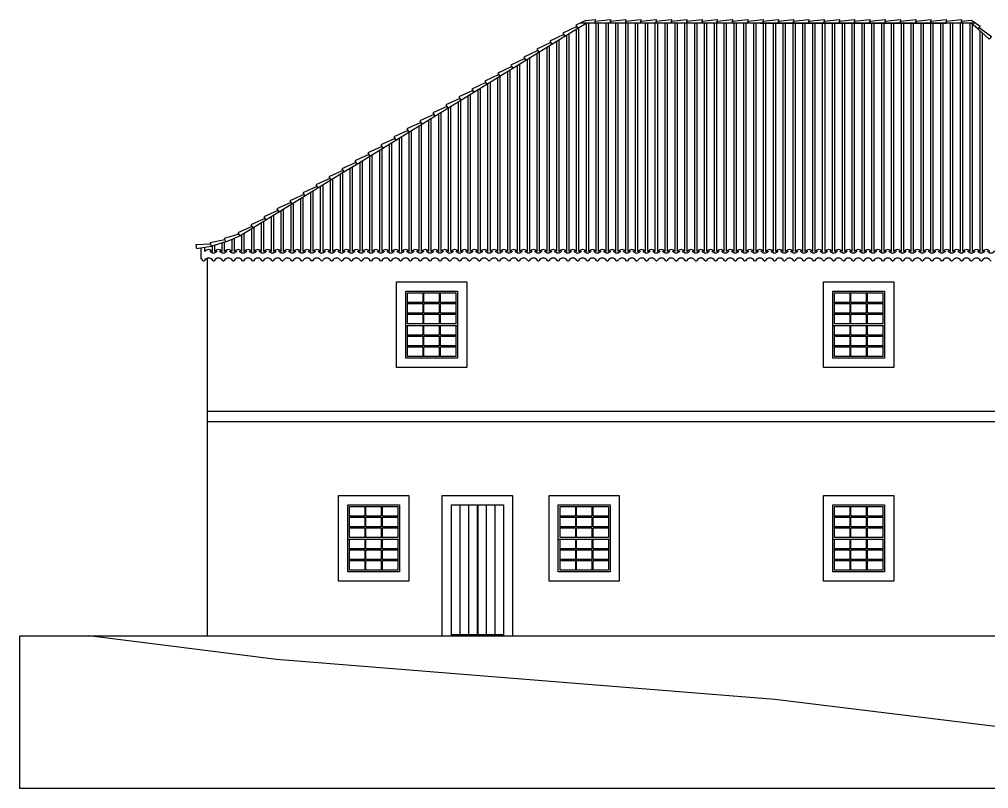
# Model space of a CAD drawing. Extents: x 18300 to 45581, y 436 to 7791.
# Drawn here: x 37710 to 39298, y 4583 to 5843 of the extents above; entities that cross this region are included whole.
import ezdxf

# ---------------------------------------------------------------- set-up
doc = ezdxf.new("R2010")
doc.units = 0
doc.layers.add('PAREDE', color=7, linetype='CONTINUOUS')
doc.layers.add('PAREDE_FINA', color=7, linetype='CONTINUOUS')

msp = doc.modelspace()

# ---------------------------------------------------------------- linework, layer by layer
at = {"layer": 'PAREDE', "const_width": 2}
for points in [[(38017.98, 5451.44), (38017.98, 4832.81)], [(39917.48, 4832.81), (37711.19, 4832.81)]]:
    msp.add_lwpolyline(points, dxfattribs=at)
at = {"layer": 'PAREDE_FINA'}
for points in [[(38600.63, 5820.36), (38603.77, 5815.25), (38625.07, 5828.33), (38623.5, 5830.89)], [(39302.91, 5815.04), (39298.92, 5810.56), (39280.24, 5827.17), (39282.24, 5829.42)], [(38579.32, 5807.28), (38582.46, 5802.16), (38603.77, 5815.25), (38602.2, 5817.8)], [(38558.02, 5794.19), (38561.16, 5789.08), (38582.46, 5802.16), (38580.89, 5804.72)], [(38536.72, 5781.11), (38539.86, 5776), (38561.16, 5789.08), (38559.59, 5791.64)], [(38494.11, 5754.94), (38497.25, 5749.83), (38518.55, 5762.91), (38516.98, 5765.47)], [(38515.41, 5768.03), (38518.55, 5762.91), (38539.86, 5776), (38538.29, 5778.55)], [(38472.81, 5741.86), (38475.95, 5736.75), (38497.25, 5749.83), (38495.68, 5752.39)], [(38451.5, 5728.78), (38454.64, 5723.66), (38475.95, 5736.75), (38474.38, 5739.3)], [(38430.2, 5715.69), (38433.34, 5710.58), (38454.64, 5723.66), (38453.07, 5726.22)], [(38387.59, 5689.53), (38390.73, 5684.42), (38412.04, 5697.5), (38410.47, 5700.06)], [(38408.9, 5702.61), (38412.04, 5697.5), (38433.34, 5710.58), (38431.77, 5713.14)], [(38366.29, 5676.45), (38369.43, 5671.33), (38390.73, 5684.42), (38389.16, 5686.97)], [(38344.99, 5663.36), (38348.13, 5658.25), (38369.43, 5671.33), (38367.86, 5673.89)], [(38323.68, 5650.28), (38326.82, 5645.17), (38348.13, 5658.25), (38346.56, 5660.81)], [(38302.38, 5637.2), (38305.52, 5632.08), (38326.82, 5645.17), (38325.25, 5647.72)], [(38259.77, 5611.03), (38262.91, 5605.92), (38284.22, 5619), (38282.65, 5621.56)], [(38281.08, 5624.11), (38284.22, 5619), (38305.52, 5632.08), (38303.95, 5634.64)], [(38238.47, 5597.95), (38241.61, 5592.84), (38262.91, 5605.92), (38261.34, 5608.47)], [(38217.17, 5584.87), (38220.31, 5579.75), (38241.61, 5592.84), (38240.04, 5595.39)], [(38195.86, 5571.78), (38199, 5566.67), (38220.31, 5579.75), (38218.74, 5582.31)], [(38174.56, 5558.7), (38177.7, 5553.59), (38199, 5566.67), (38197.43, 5569.23)], [(38131.95, 5532.53), (38135.09, 5527.42), (38156.4, 5540.5), (38154.83, 5543.06)], [(38153.26, 5545.62), (38156.4, 5540.5), (38177.7, 5553.59), (38176.13, 5556.14)], [(38110.65, 5519.45), (38113.79, 5514.34), (38135.09, 5527.42), (38133.52, 5529.98)], [(38089.35, 5506.37), (38092.49, 5501.25), (38113.79, 5514.34), (38112.22, 5516.89)], [(38068.04, 5493.28), (38071.18, 5488.17), (38092.49, 5501.25), (38090.92, 5503.81)], [(38442.98, 5272.81), (38327.98, 5272.81), (38327.98, 5412.81), (38442.98, 5412.81)], [(39142.48, 5272.81), (39027.48, 5272.81), (39027.48, 5412.81), (39142.48, 5412.81)], [(38427.98, 5287.81), (38342.98, 5287.81), (38342.98, 5397.81), (38427.98, 5397.81)], [(39127.48, 5287.81), (39042.48, 5287.81), (39042.48, 5397.81), (39127.48, 5397.81)], [(38347.98, 4922.81), (38232.98, 4922.81), (38232.98, 5062.81), (38347.98, 5062.81)], [(38692.98, 4922.81), (38577.98, 4922.81), (38577.98, 5062.81), (38692.98, 5062.81)], [(39142.48, 4922.81), (39027.48, 4922.81), (39027.48, 5062.81), (39142.48, 5062.81)], [(38332.98, 4937.81), (38247.98, 4937.81), (38247.98, 5047.81), (38332.98, 5047.81)], [(38677.98, 4937.81), (38592.98, 4937.81), (38592.98, 5047.81), (38677.98, 5047.81)], [(39127.48, 4937.81), (39042.48, 4937.81), (39042.48, 5047.81), (39127.48, 5047.81)]]:
    msp.add_lwpolyline(points, close=True, dxfattribs=at)
for points in [[(38638.34, 5840.99), (38621.93, 5833.44), (38625.07, 5828.33), (38638.88, 5836.81)], [(38626.81, 5462.43), (38626.81, 5829.4)], [(38922.98, 5836.81), (38629.25, 5836.81)], [(38638.34, 5840.99), (38653.47, 5842.81)], [(38639.08, 5462.43), (38639.08, 5836.81)], [(38653.47, 5842.81), (38653.47, 5836.81), (38639.5, 5836.81)], [(38642.93, 5462.43), (38642.93, 5836.81)], [(38678.47, 5842.81), (38678.47, 5836.81), (38653.47, 5836.81), (38653.47, 5839.81), (38678.47, 5842.81)], [(38655.21, 5462.43), (38655.21, 5836.81)], [(38659.06, 5462.43), (38659.06, 5836.81)], [(38671.33, 5462.43), (38671.33, 5836.81)], [(38675.18, 5462.43), (38675.18, 5836.81)], [(38703.47, 5842.81), (38703.47, 5836.81), (38678.47, 5836.81), (38678.47, 5839.81), (38703.47, 5842.81)], [(38687.46, 5462.43), (38687.46, 5836.81)], [(38691.31, 5462.43), (38691.31, 5836.81)], [(38728.47, 5842.81), (38728.47, 5836.81), (38703.47, 5836.81), (38703.47, 5839.81), (38728.47, 5842.81)], [(38703.58, 5462.43), (38703.58, 5836.81)], [(38707.43, 5462.43), (38707.43, 5836.81)], [(38719.71, 5462.43), (38719.71, 5836.81)], [(38723.56, 5462.43), (38723.56, 5836.81)], [(38753.47, 5842.81), (38753.47, 5836.81), (38728.47, 5836.81), (38728.47, 5839.81), (38753.47, 5842.81)], [(38735.83, 5462.43), (38735.83, 5836.81)], [(38739.68, 5462.43), (38739.68, 5836.81)], [(38751.96, 5462.43), (38751.96, 5836.81)], [(38778.47, 5842.81), (38778.47, 5836.81), (38753.47, 5836.81), (38753.47, 5839.81), (38778.47, 5842.81)], [(38755.81, 5462.43), (38755.81, 5836.81)], [(38768.08, 5462.43), (38768.08, 5836.81)], [(38771.93, 5462.43), (38771.93, 5836.81)], [(38803.47, 5842.81), (38803.47, 5836.81), (38778.47, 5836.81), (38778.47, 5839.81), (38803.47, 5842.81)], [(38784.2, 5462.43), (38784.2, 5836.81)], [(38788.06, 5462.43), (38788.06, 5836.81)], [(38800.33, 5462.43), (38800.33, 5836.81)], [(38828.47, 5842.81), (38828.47, 5836.81), (38803.47, 5836.81), (38803.47, 5839.81), (38828.47, 5842.81)], [(38804.18, 5462.43), (38804.18, 5836.81)], [(38816.45, 5462.43), (38816.45, 5836.81)], [(38820.3, 5462.43), (38820.3, 5836.81)], [(38853.47, 5842.81), (38853.47, 5836.81), (38828.47, 5836.81), (38828.47, 5839.81), (38853.47, 5842.81)], [(38832.58, 5462.43), (38832.58, 5836.81)], [(38836.43, 5462.43), (38836.43, 5836.81)], [(38848.7, 5462.43), (38848.7, 5836.81)], [(38852.55, 5462.43), (38852.55, 5836.81)], [(38878.47, 5842.81), (38878.47, 5836.81), (38853.47, 5836.81), (38853.47, 5839.81), (38878.47, 5842.81)], [(38864.83, 5462.43), (38864.83, 5836.81)], [(38868.68, 5462.43), (38868.68, 5836.81)], [(38903.47, 5842.81), (38903.47, 5836.81), (38878.47, 5836.81), (38878.47, 5839.81), (38903.47, 5842.81)], [(38880.95, 5462.43), (38880.95, 5836.81)], [(38884.8, 5462.43), (38884.8, 5836.81)], [(38897.08, 5462.43), (38897.08, 5836.81)], [(38900.93, 5462.43), (38900.93, 5836.81)], [(38928.47, 5842.81), (38928.47, 5836.81), (38903.47, 5836.81), (38903.47, 5839.81), (38928.47, 5842.81)], [(38913.2, 5462.43), (38913.2, 5836.81)], [(38917.05, 5462.43), (38917.05, 5836.81)], [(38922.98, 5836.81), (39228.47, 5836.81)], [(38953.47, 5842.81), (38953.47, 5836.81), (38928.47, 5836.81), (38928.47, 5839.81), (38953.47, 5842.81)], [(38929.33, 5462.43), (38929.33, 5836.81)], [(38933.18, 5462.43), (38933.18, 5836.81)], [(38945.45, 5462.43), (38945.45, 5836.81)], [(38949.3, 5462.43), (38949.3, 5836.81)], [(38978.47, 5842.81), (38978.47, 5836.81), (38953.47, 5836.81), (38953.47, 5839.81), (38978.47, 5842.81)], [(38961.57, 5462.43), (38961.57, 5836.81)], [(38965.43, 5462.43), (38965.43, 5836.81)], [(38977.7, 5462.43), (38977.7, 5836.81)], [(39003.47, 5842.81), (39003.47, 5836.81), (38978.47, 5836.81), (38978.47, 5839.81), (39003.47, 5842.81)], [(38981.55, 5462.43), (38981.55, 5836.81)], [(38993.82, 5462.43), (38993.82, 5836.81)], [(38997.67, 5462.43), (38997.67, 5836.81)], [(39028.47, 5842.81), (39028.47, 5836.81), (39003.47, 5836.81), (39003.47, 5839.81), (39028.47, 5842.81)], [(39009.95, 5462.43), (39009.95, 5836.81)], [(39013.8, 5462.43), (39013.8, 5836.81)], [(39026.07, 5462.43), (39026.07, 5836.81)], [(39053.47, 5842.81), (39053.47, 5836.81), (39028.47, 5836.81), (39028.47, 5839.81), (39053.47, 5842.81)], [(39029.92, 5462.43), (39029.92, 5836.81)], [(39042.2, 5462.43), (39042.2, 5836.81)], [(39046.05, 5462.43), (39046.05, 5836.81)], [(39078.47, 5842.81), (39078.47, 5836.81), (39053.47, 5836.81), (39053.47, 5839.81), (39078.47, 5842.81)], [(39058.32, 5462.43), (39058.32, 5836.81)], [(39062.17, 5462.43), (39062.17, 5836.81)], [(39074.45, 5462.43), (39074.45, 5836.81)], [(39078.3, 5462.43), (39078.3, 5836.81)], [(39103.47, 5842.81), (39103.47, 5836.81), (39078.47, 5836.81), (39078.47, 5839.81), (39103.47, 5842.81)], [(39090.57, 5462.43), (39090.57, 5836.81)], [(39094.42, 5462.43), (39094.42, 5836.81)], [(39128.47, 5842.81), (39128.47, 5836.81), (39103.47, 5836.81), (39103.47, 5839.81), (39128.47, 5842.81)], [(39106.7, 5462.43), (39106.7, 5836.81)], [(39110.55, 5462.43), (39110.55, 5836.81)], [(39122.82, 5462.43), (39122.82, 5836.81)], [(39126.67, 5462.43), (39126.67, 5836.81)], [(39153.47, 5842.81), (39153.47, 5836.81), (39128.47, 5836.81), (39128.47, 5839.81), (39153.47, 5842.81)], [(39138.94, 5462.43), (39138.94, 5836.81)], [(39142.79, 5462.43), (39142.79, 5836.81)], [(39178.47, 5842.81), (39178.47, 5836.81), (39153.47, 5836.81), (39153.47, 5839.81), (39178.47, 5842.81)], [(39155.07, 5462.43), (39155.07, 5836.81)], [(39158.92, 5462.43), (39158.92, 5836.81)], [(39171.19, 5462.43), (39171.19, 5836.81)], [(39175.04, 5462.43), (39175.04, 5836.81)], [(39203.47, 5842.81), (39203.47, 5836.81), (39178.47, 5836.81), (39178.47, 5839.81), (39203.47, 5842.81)], [(39187.32, 5462.43), (39187.32, 5836.81)], [(39191.17, 5462.43), (39191.17, 5836.81)], [(39203.44, 5462.43), (39203.44, 5836.81)], [(39228.47, 5842.81), (39228.47, 5836.81), (39203.47, 5836.81), (39203.47, 5839.81), (39228.47, 5842.81)], [(39207.29, 5462.43), (39207.29, 5836.81)], [(39219.57, 5462.43), (39219.57, 5836.81)], [(39223.42, 5462.43), (39223.42, 5836.81)], [(39253.47, 5842.81), (39253.47, 5836.81), (39228.47, 5836.81), (39228.47, 5839.81), (39253.47, 5842.81)], [(39235.69, 5462.43), (39235.69, 5836.81)], [(39239.54, 5462.43), (39239.54, 5836.81)], [(39251.82, 5462.43), (39251.82, 5836.81)], [(39276.82, 5836.81), (39253.47, 5836.81), (39253.47, 5839.81), (39269.71, 5841.76)], [(39255.67, 5462.43), (39255.67, 5836.81)], [(39267.94, 5462.43), (39267.94, 5836.81)], [(39269.71, 5841.76), (39284.23, 5831.66), (39280.24, 5827.17), (39269.41, 5836.81)], [(39271.79, 5462.43), (39271.79, 5834.69)], [(38606.84, 5462.43), (38606.84, 5817.13)], [(38610.69, 5462.43), (38610.69, 5819.5)], [(38622.96, 5462.43), (38622.96, 5827.03)], [(39284.06, 5462.43), (39284.06, 5823.77)], [(39287.92, 5462.43), (39287.92, 5820.35)], [(38574.59, 5462.43), (38574.59, 5797.33)], [(38578.44, 5462.43), (38578.44, 5799.69)], [(38590.71, 5462.43), (38590.71, 5807.23)], [(38594.56, 5462.43), (38594.56, 5809.59)], [(38546.19, 5462.43), (38546.19, 5779.89)], [(38558.46, 5462.43), (38558.46, 5787.42)], [(38562.31, 5462.43), (38562.31, 5789.79)], [(38526.21, 5462.43), (38526.21, 5767.62)], [(38530.06, 5462.43), (38530.06, 5769.98)], [(38542.34, 5462.43), (38542.34, 5777.52)], [(38493.96, 5462.43), (38493.96, 5747.81)], [(38497.81, 5462.43), (38497.81, 5750.18)], [(38510.09, 5462.43), (38510.09, 5757.71)], [(38513.94, 5462.43), (38513.94, 5760.08)], [(38477.84, 5462.43), (38477.84, 5737.91)], [(38481.69, 5462.43), (38481.69, 5740.27)], [(38445.59, 5462.43), (38445.59, 5718.1)], [(38449.44, 5462.43), (38449.44, 5720.47)], [(38461.71, 5462.43), (38461.71, 5728.01)], [(38465.57, 5462.43), (38465.57, 5730.37)], [(38417.19, 5462.43), (38417.19, 5700.66)], [(38429.47, 5462.43), (38429.47, 5708.2)], [(38433.32, 5462.43), (38433.32, 5710.57)], [(38397.22, 5462.43), (38397.22, 5688.4)], [(38401.07, 5462.43), (38401.07, 5690.76)], [(38413.34, 5462.43), (38413.34, 5698.3)], [(38364.97, 5462.43), (38364.97, 5668.59)], [(38368.82, 5462.43), (38368.82, 5670.96)], [(38381.09, 5462.43), (38381.09, 5678.49)], [(38384.94, 5462.43), (38384.94, 5680.86)], [(38348.84, 5462.43), (38348.84, 5658.69)], [(38352.69, 5462.43), (38352.69, 5661.05)], [(38316.59, 5462.43), (38316.59, 5638.88)], [(38320.44, 5462.43), (38320.44, 5641.25)], [(38332.72, 5462.43), (38332.72, 5648.79)], [(38336.57, 5462.43), (38336.57, 5651.15)], [(38288.2, 5462.43), (38288.2, 5621.45)], [(38300.47, 5462.43), (38300.47, 5628.98)], [(38304.32, 5462.43), (38304.32, 5631.35)], [(38268.22, 5462.43), (38268.22, 5609.18)], [(38272.07, 5462.43), (38272.07, 5611.54)], [(38284.34, 5462.43), (38284.34, 5619.08)], [(38235.97, 5462.43), (38235.97, 5589.37)], [(38239.82, 5462.43), (38239.82, 5591.74)], [(38252.1, 5462.43), (38252.1, 5599.28)], [(38255.95, 5462.43), (38255.95, 5601.64)], [(38219.85, 5462.43), (38219.85, 5579.47)], [(38223.7, 5462.43), (38223.7, 5581.84)], [(38187.6, 5462.43), (38187.6, 5559.67)], [(38191.45, 5462.43), (38191.45, 5562.03)], [(38203.72, 5462.43), (38203.72, 5569.57)], [(38207.57, 5462.43), (38207.57, 5571.93)], [(38159.2, 5462.43), (38159.2, 5542.23)], [(38171.47, 5462.43), (38171.47, 5549.76)], [(38175.32, 5462.43), (38175.32, 5552.13)], [(38139.22, 5462.43), (38139.22, 5529.96)], [(38143.07, 5462.43), (38143.07, 5532.32)], [(38155.35, 5462.43), (38155.35, 5539.86)], [(38106.98, 5462.43), (38106.98, 5510.15)], [(38110.83, 5462.43), (38110.83, 5512.52)], [(38123.1, 5462.43), (38123.1, 5520.06)], [(38126.95, 5462.43), (38126.95, 5522.42)], [(38090.85, 5462.43), (38090.85, 5500.25)], [(38094.7, 5462.43), (38094.7, 5502.62)], [(38046.97, 5481.48), (38022.8, 5476.83), (38024.63, 5471.11), (38048.44, 5478.73), (38048.44, 5478.75)], [(38069.55, 5490.83), (38045.85, 5484.17), (38048.15, 5478.63), (38071.24, 5488.21)], [(38046.33, 5481.36), (38046.33, 5483.02)], [(38046.33, 5462.43), (38046.33, 5478.05)], [(38058.6, 5462.43), (38058.6, 5482.97)], [(38062.45, 5462.43), (38062.45, 5484.56)], [(38074.73, 5462.43), (38074.73, 5490.35)], [(38078.58, 5462.43), (38078.58, 5492.71)], [(38023.56, 5474.48), (37999.22, 5473.41), (38000.19, 5467.49), (38024.51, 5471.49)], [(38007.98, 5450.7), (38007.98, 5468.77)], [(38014.08, 5462.43), (38014.08, 5469.78)], [(38026.35, 5462.43), (38026.35, 5471.66)], [(38030.2, 5462.43), (38030.2, 5472.89)], [(38042.48, 5462.43), (38042.48, 5476.82)], [(38345.98, 5344.31), (38345.98, 5394.81), (38424.98, 5394.81), (38424.98, 5344.31)], [(38370.98, 5394.81), (38370.98, 5379.31)], [(38372.98, 5379.31), (38372.98, 5394.81)], [(38397.98, 5394.81), (38397.98, 5379.31)], [(38399.98, 5379.31), (38399.98, 5394.81)], [(39045.48, 5344.31), (39045.48, 5394.81), (39124.48, 5394.81), (39124.48, 5344.31)], [(39070.48, 5394.81), (39070.48, 5379.31)], [(39072.48, 5379.31), (39072.48, 5394.81)], [(39097.48, 5394.81), (39097.48, 5379.31)], [(39099.48, 5379.31), (39099.48, 5394.81)], [(38370.98, 5379.31), (38345.98, 5379.31)], [(38345.98, 5377.31), (38370.98, 5377.31)], [(38370.98, 5377.31), (38370.98, 5361.81)], [(38397.98, 5379.31), (38372.98, 5379.31)], [(38372.98, 5361.81), (38372.98, 5377.31)], [(38372.98, 5377.31), (38397.98, 5377.31)], [(38397.98, 5377.31), (38397.98, 5361.81)], [(38424.98, 5379.31), (38399.98, 5379.31)], [(38399.98, 5361.81), (38399.98, 5377.31)], [(38399.98, 5377.31), (38424.98, 5377.31)], [(39070.48, 5379.31), (39045.48, 5379.31)], [(39045.48, 5377.31), (39070.48, 5377.31)], [(39070.48, 5377.31), (39070.48, 5361.81)], [(39097.48, 5379.31), (39072.48, 5379.31)], [(39072.48, 5361.81), (39072.48, 5377.31)], [(39072.48, 5377.31), (39097.48, 5377.31)], [(39097.48, 5377.31), (39097.48, 5361.81)], [(39124.48, 5379.31), (39099.48, 5379.31)], [(39099.48, 5361.81), (39099.48, 5377.31)], [(39099.48, 5377.31), (39124.48, 5377.31)], [(38370.98, 5361.81), (38345.98, 5361.81)], [(38345.98, 5359.81), (38370.98, 5359.81)], [(38370.98, 5359.81), (38370.98, 5344.31)], [(38397.98, 5361.81), (38372.98, 5361.81)], [(38372.98, 5359.81), (38397.98, 5359.81)], [(38372.98, 5344.31), (38372.98, 5359.81)], [(38397.98, 5359.81), (38397.98, 5344.31)], [(38424.98, 5361.81), (38399.98, 5361.81)], [(38399.98, 5359.81), (38424.98, 5359.81)], [(38399.98, 5344.31), (38399.98, 5359.81)], [(39070.48, 5361.81), (39045.48, 5361.81)], [(39045.48, 5359.81), (39070.48, 5359.81)], [(39070.48, 5359.81), (39070.48, 5344.31)], [(39097.48, 5361.81), (39072.48, 5361.81)], [(39072.48, 5344.31), (39072.48, 5359.81)], [(39072.48, 5359.81), (39097.48, 5359.81)], [(39097.48, 5359.81), (39097.48, 5344.31)], [(39124.48, 5361.81), (39099.48, 5361.81)], [(39099.48, 5344.31), (39099.48, 5359.81)], [(39099.48, 5359.81), (39124.48, 5359.81)], [(38342.98, 5341.31), (38427.98, 5341.31)], [(38424.98, 5344.31), (38345.98, 5344.31)], [(38424.98, 5341.31), (38424.98, 5290.81), (38345.98, 5290.81), (38345.98, 5341.31)], [(38370.98, 5341.31), (38370.98, 5325.81)], [(38372.98, 5325.81), (38372.98, 5341.31)], [(38397.98, 5341.31), (38397.98, 5325.81)], [(38399.98, 5325.81), (38399.98, 5341.31)], [(39042.48, 5341.31), (39127.48, 5341.31)], [(39124.48, 5344.31), (39045.48, 5344.31)], [(39124.48, 5341.31), (39124.48, 5290.81), (39045.48, 5290.81), (39045.48, 5341.31)], [(39070.48, 5341.31), (39070.48, 5325.81)], [(39072.48, 5325.81), (39072.48, 5341.31)], [(39097.48, 5341.31), (39097.48, 5325.81)], [(39099.48, 5325.81), (39099.48, 5341.31)], [(38370.98, 5325.81), (38345.98, 5325.81)], [(38345.98, 5323.81), (38370.98, 5323.81)], [(38370.98, 5323.81), (38370.98, 5308.31)], [(38397.98, 5325.81), (38372.98, 5325.81)], [(38372.98, 5308.31), (38372.98, 5323.81)], [(38372.98, 5323.81), (38397.98, 5323.81)], [(38397.98, 5323.81), (38397.98, 5308.31)], [(38424.98, 5325.81), (38399.98, 5325.81)], [(38399.98, 5323.81), (38424.98, 5323.81)], [(38399.98, 5308.31), (38399.98, 5323.81)], [(39070.48, 5325.81), (39045.48, 5325.81)], [(39045.48, 5323.81), (39070.48, 5323.81)], [(39070.48, 5323.81), (39070.48, 5308.31)], [(39097.48, 5325.81), (39072.48, 5325.81)], [(39072.48, 5323.81), (39097.48, 5323.81)], [(39072.48, 5308.31), (39072.48, 5323.81)], [(39097.48, 5323.81), (39097.48, 5308.31)], [(39124.48, 5325.81), (39099.48, 5325.81)], [(39099.48, 5308.31), (39099.48, 5323.81)], [(39099.48, 5323.81), (39124.48, 5323.81)], [(38370.98, 5308.31), (38345.98, 5308.31)], [(38345.98, 5306.31), (38370.98, 5306.31)], [(38370.98, 5306.31), (38370.98, 5290.81)], [(38397.98, 5308.31), (38372.98, 5308.31)], [(38372.98, 5306.31), (38397.98, 5306.31)], [(38372.98, 5290.81), (38372.98, 5306.31)], [(38397.98, 5306.31), (38397.98, 5290.81)], [(38424.98, 5308.31), (38399.98, 5308.31)], [(38399.98, 5306.31), (38424.98, 5306.31)], [(38399.98, 5290.81), (38399.98, 5306.31)], [(39070.48, 5308.31), (39045.48, 5308.31)], [(39045.48, 5306.31), (39070.48, 5306.31)], [(39070.48, 5306.31), (39070.48, 5290.81)], [(39097.48, 5308.31), (39072.48, 5308.31)], [(39072.48, 5290.81), (39072.48, 5306.31)], [(39072.48, 5306.31), (39097.48, 5306.31)], [(39097.48, 5306.31), (39097.48, 5290.81)], [(39124.48, 5308.31), (39099.48, 5308.31)], [(39099.48, 5290.81), (39099.48, 5306.31)], [(39099.48, 5306.31), (39124.48, 5306.31)], [(38017.98, 5200.81), (39749.48, 5200.81)], [(39749.48, 5183.81), (38017.98, 5183.81)], [(38402.98, 4832.81), (38402.98, 5062.81), (38517.98, 5062.81), (38517.98, 4832.81)], [(38250.98, 4994.31), (38250.98, 5044.81), (38329.98, 5044.81), (38329.98, 4994.31)], [(38275.98, 5044.81), (38275.98, 5029.31)], [(38277.98, 5029.31), (38277.98, 5044.81)], [(38302.98, 5044.81), (38302.98, 5029.31)], [(38304.98, 5029.31), (38304.98, 5044.81)], [(38417.98, 4832.81), (38417.98, 5047.81), (38502.98, 5047.81), (38502.98, 4832.81)], [(38431.98, 5047.81), (38431.98, 4834.81)], [(38445.98, 5047.81), (38445.98, 4834.81)], [(38459.98, 5047.81), (38459.98, 4834.81)], [(38460.98, 5047.81), (38460.98, 4834.81)], [(38474.98, 5047.81), (38474.98, 4834.81)], [(38488.98, 5047.81), (38488.98, 4834.81)], [(38595.98, 4994.31), (38595.98, 5044.81), (38674.98, 5044.81), (38674.98, 4994.31)], [(38620.98, 5044.81), (38620.98, 5029.31)], [(38622.98, 5029.31), (38622.98, 5044.81)], [(38647.98, 5044.81), (38647.98, 5029.31)], [(38649.98, 5029.31), (38649.98, 5044.81)], [(39045.48, 4994.31), (39045.48, 5044.81), (39124.48, 5044.81), (39124.48, 4994.31)], [(39070.48, 5044.81), (39070.48, 5029.31)], [(39072.48, 5029.31), (39072.48, 5044.81)], [(39097.48, 5044.81), (39097.48, 5029.31)], [(39099.48, 5029.31), (39099.48, 5044.81)], [(38275.98, 5029.31), (38250.98, 5029.31)], [(38250.98, 5027.31), (38275.98, 5027.31)], [(38275.98, 5027.31), (38275.98, 5011.81)], [(38302.98, 5029.31), (38277.98, 5029.31)], [(38277.98, 5011.81), (38277.98, 5027.31)], [(38277.98, 5027.31), (38302.98, 5027.31)], [(38302.98, 5027.31), (38302.98, 5011.81)], [(38329.98, 5029.31), (38304.98, 5029.31)], [(38304.98, 5027.31), (38329.98, 5027.31)], [(38304.98, 5011.81), (38304.98, 5027.31)], [(38620.98, 5029.31), (38595.98, 5029.31)], [(38595.98, 5027.31), (38620.98, 5027.31)], [(38620.98, 5027.31), (38620.98, 5011.81)], [(38647.98, 5029.31), (38622.98, 5029.31)], [(38622.98, 5011.81), (38622.98, 5027.31)], [(38622.98, 5027.31), (38647.98, 5027.31)], [(38647.98, 5027.31), (38647.98, 5011.81)], [(38674.98, 5029.31), (38649.98, 5029.31)], [(38649.98, 5027.31), (38674.98, 5027.31)], [(38649.98, 5011.81), (38649.98, 5027.31)], [(39070.48, 5029.31), (39045.48, 5029.31)], [(39045.48, 5027.31), (39070.48, 5027.31)], [(39070.48, 5027.31), (39070.48, 5011.81)], [(39097.48, 5029.31), (39072.48, 5029.31)], [(39072.48, 5027.31), (39097.48, 5027.31)], [(39072.48, 5011.81), (39072.48, 5027.31)], [(39097.48, 5027.31), (39097.48, 5011.81)], [(39124.48, 5029.31), (39099.48, 5029.31)], [(39099.48, 5011.81), (39099.48, 5027.31)], [(39099.48, 5027.31), (39124.48, 5027.31)], [(38275.98, 5011.81), (38250.98, 5011.81)], [(38250.98, 5009.81), (38275.98, 5009.81)], [(38275.98, 5009.81), (38275.98, 4994.31)], [(38302.98, 5011.81), (38277.98, 5011.81)], [(38277.98, 4994.31), (38277.98, 5009.81)], [(38277.98, 5009.81), (38302.98, 5009.81)], [(38302.98, 5009.81), (38302.98, 4994.31)], [(38329.98, 5011.81), (38304.98, 5011.81)], [(38304.98, 5009.81), (38329.98, 5009.81)], [(38304.98, 4994.31), (38304.98, 5009.81)], [(38620.98, 5011.81), (38595.98, 5011.81)], [(38595.98, 5009.81), (38620.98, 5009.81)], [(38620.98, 5009.81), (38620.98, 4994.31)], [(38647.98, 5011.81), (38622.98, 5011.81)], [(38622.98, 4994.31), (38622.98, 5009.81)], [(38622.98, 5009.81), (38647.98, 5009.81)], [(38647.98, 5009.81), (38647.98, 4994.31)], [(38674.98, 5011.81), (38649.98, 5011.81)], [(38649.98, 5009.81), (38674.98, 5009.81)], [(38649.98, 4994.31), (38649.98, 5009.81)], [(39070.48, 5011.81), (39045.48, 5011.81)], [(39045.48, 5009.81), (39070.48, 5009.81)], [(39070.48, 5009.81), (39070.48, 4994.31)], [(39097.48, 5011.81), (39072.48, 5011.81)], [(39072.48, 5009.81), (39097.48, 5009.81)], [(39072.48, 4994.31), (39072.48, 5009.81)], [(39097.48, 5009.81), (39097.48, 4994.31)], [(39124.48, 5011.81), (39099.48, 5011.81)], [(39099.48, 4994.31), (39099.48, 5009.81)], [(39099.48, 5009.81), (39124.48, 5009.81)], [(38247.98, 4991.31), (38332.98, 4991.31)], [(38329.98, 4994.31), (38250.98, 4994.31)], [(38329.98, 4991.31), (38329.98, 4940.81), (38250.98, 4940.81), (38250.98, 4991.31)], [(38275.98, 4991.31), (38275.98, 4975.81)], [(38277.98, 4975.81), (38277.98, 4991.31)], [(38302.98, 4991.31), (38302.98, 4975.81)], [(38304.98, 4975.81), (38304.98, 4991.31)], [(38592.98, 4991.31), (38677.98, 4991.31)], [(38674.98, 4994.31), (38595.98, 4994.31)], [(38674.98, 4991.31), (38674.98, 4940.81), (38595.98, 4940.81), (38595.98, 4991.31)], [(38620.98, 4991.31), (38620.98, 4975.81)], [(38622.98, 4975.81), (38622.98, 4991.31)], [(38647.98, 4991.31), (38647.98, 4975.81)], [(38649.98, 4975.81), (38649.98, 4991.31)], [(39042.48, 4991.31), (39127.48, 4991.31)], [(39124.48, 4994.31), (39045.48, 4994.31)], [(39124.48, 4991.31), (39124.48, 4940.81), (39045.48, 4940.81), (39045.48, 4991.31)], [(39070.48, 4991.31), (39070.48, 4975.81)], [(39072.48, 4975.81), (39072.48, 4991.31)], [(39097.48, 4991.31), (39097.48, 4975.81)], [(39099.48, 4975.81), (39099.48, 4991.31)], [(38275.98, 4975.81), (38250.98, 4975.81)], [(38250.98, 4973.81), (38275.98, 4973.81)], [(38275.98, 4973.81), (38275.98, 4958.31)], [(38302.98, 4975.81), (38277.98, 4975.81)], [(38277.98, 4958.31), (38277.98, 4973.81)], [(38277.98, 4973.81), (38302.98, 4973.81)], [(38302.98, 4973.81), (38302.98, 4958.31)], [(38329.98, 4975.81), (38304.98, 4975.81)], [(38304.98, 4973.81), (38329.98, 4973.81)], [(38304.98, 4958.31), (38304.98, 4973.81)], [(38620.98, 4975.81), (38595.98, 4975.81)], [(38595.98, 4973.81), (38620.98, 4973.81)], [(38620.98, 4973.81), (38620.98, 4958.31)], [(38647.98, 4975.81), (38622.98, 4975.81)], [(38622.98, 4973.81), (38647.98, 4973.81)], [(38622.98, 4958.31), (38622.98, 4973.81)], [(38647.98, 4973.81), (38647.98, 4958.31)], [(38674.98, 4975.81), (38649.98, 4975.81)], [(38649.98, 4973.81), (38674.98, 4973.81)], [(38649.98, 4958.31), (38649.98, 4973.81)], [(39070.48, 4975.81), (39045.48, 4975.81)], [(39045.48, 4973.81), (39070.48, 4973.81)], [(39070.48, 4973.81), (39070.48, 4958.31)], [(39097.48, 4975.81), (39072.48, 4975.81)], [(39072.48, 4958.31), (39072.48, 4973.81)], [(39072.48, 4973.81), (39097.48, 4973.81)], [(39097.48, 4973.81), (39097.48, 4958.31)], [(39124.48, 4975.81), (39099.48, 4975.81)], [(39099.48, 4958.31), (39099.48, 4973.81)], [(39099.48, 4973.81), (39124.48, 4973.81)], [(38275.98, 4958.31), (38250.98, 4958.31)], [(38250.98, 4956.31), (38275.98, 4956.31)], [(38275.98, 4956.31), (38275.98, 4940.81)], [(38302.98, 4958.31), (38277.98, 4958.31)], [(38277.98, 4940.81), (38277.98, 4956.31)], [(38277.98, 4956.31), (38302.98, 4956.31)], [(38302.98, 4956.31), (38302.98, 4940.81)], [(38329.98, 4958.31), (38304.98, 4958.31)], [(38304.98, 4940.81), (38304.98, 4956.31)], [(38304.98, 4956.31), (38329.98, 4956.31)], [(38620.98, 4958.31), (38595.98, 4958.31)], [(38595.98, 4956.31), (38620.98, 4956.31)], [(38620.98, 4956.31), (38620.98, 4940.81)], [(38647.98, 4958.31), (38622.98, 4958.31)], [(38622.98, 4940.81), (38622.98, 4956.31)], [(38622.98, 4956.31), (38647.98, 4956.31)], [(38647.98, 4956.31), (38647.98, 4940.81)], [(38674.98, 4958.31), (38649.98, 4958.31)], [(38649.98, 4956.31), (38674.98, 4956.31)], [(38649.98, 4940.81), (38649.98, 4956.31)], [(39070.48, 4958.31), (39045.48, 4958.31)], [(39045.48, 4956.31), (39070.48, 4956.31)], [(39070.48, 4956.31), (39070.48, 4940.81)], [(39097.48, 4958.31), (39072.48, 4958.31)], [(39072.48, 4940.81), (39072.48, 4956.31)], [(39072.48, 4956.31), (39097.48, 4956.31)], [(39097.48, 4956.31), (39097.48, 4940.81)], [(39124.48, 4958.31), (39099.48, 4958.31)], [(39099.48, 4940.81), (39099.48, 4956.31)], [(39099.48, 4956.31), (39124.48, 4956.31)], [(37711.19, 4582.81), (37711.19, 4832.81)], [(40127.73, 4589.26), (39683.66, 4638.87), (38947.75, 4728.6), (38131.56, 4794.06), (37823.82, 4832.81)], [(38502.98, 4834.81), (38417.98, 4834.81)], [(40127.73, 4684.76), (40127.73, 4582.81), (37711.19, 4582.81)]]:
    msp.add_lwpolyline(points, dxfattribs=at)
for points in [[(38012.15, 5446.78, -0.284915), (38010.81, 5447.61, 0.1423669), (38007.98, 5450.7, 0.1423669)], [(38028.28, 5446.78, -0.284915), (38026.93, 5447.61, 0.6201737), (38013.5, 5447.61, -0.284915), (38012.15, 5446.78)], [(38044.4, 5446.78, -0.284915), (38043.06, 5447.61, 0.6201737), (38029.62, 5447.61, -0.284915), (38028.28, 5446.78)], [(38060.53, 5446.78, -0.284915), (38059.18, 5447.61, 0.6201737), (38045.75, 5447.61, -0.284915), (38044.4, 5446.78)], [(38076.65, 5446.78, -0.284915), (38075.31, 5447.61, 0.6201737), (38061.87, 5447.61, -0.284915), (38060.53, 5446.78)], [(38092.78, 5446.78, -0.284915), (38091.43, 5447.61, 0.6201737), (38078, 5447.61, -0.284915), (38076.65, 5446.78)], [(38108.9, 5446.78, -0.284915), (38107.56, 5447.61, 0.6201737), (38094.12, 5447.61, -0.284915), (38092.78, 5446.78)], [(38125.03, 5446.78, -0.284915), (38123.68, 5447.61, 0.6201737), (38110.24, 5447.61, -0.284915), (38108.9, 5446.78)], [(38141.15, 5446.78, -0.284915), (38139.81, 5447.61, 0.6201737), (38126.37, 5447.61, -0.284915), (38125.03, 5446.78)], [(38157.27, 5446.78, -0.284915), (38155.93, 5447.61, 0.6201737), (38142.49, 5447.61, -0.284915), (38141.15, 5446.78)], [(38173.4, 5446.78, -0.284915), (38172.05, 5447.61, 0.6201737), (38158.62, 5447.61, -0.284915), (38157.27, 5446.78)], [(38189.52, 5446.78, -0.284915), (38188.18, 5447.61, 0.6201737), (38174.74, 5447.61, -0.284915), (38173.4, 5446.78)], [(38205.65, 5446.78, -0.284915), (38204.3, 5447.61, 0.6201737), (38190.87, 5447.61, -0.284915), (38189.52, 5446.78)], [(38221.77, 5446.78, -0.284915), (38220.43, 5447.61, 0.6201737), (38206.99, 5447.61, -0.284915), (38205.65, 5446.78)], [(38237.9, 5446.78, -0.284915), (38236.55, 5447.61, 0.6201737), (38223.12, 5447.61, -0.284915), (38221.77, 5446.78)], [(38254.02, 5446.78, -0.284915), (38252.68, 5447.61, 0.6201737), (38239.24, 5447.61, -0.284915), (38237.9, 5446.78)], [(38270.15, 5446.78, -0.284915), (38268.8, 5447.61, 0.6201737), (38255.36, 5447.61, -0.284915), (38254.02, 5446.78)], [(38286.27, 5446.78, -0.284915), (38284.93, 5447.61, 0.6201737), (38271.49, 5447.61, -0.284915), (38270.15, 5446.78)], [(38302.39, 5446.78, -0.284915), (38301.05, 5447.61, 0.6201737), (38287.61, 5447.61, -0.284915), (38286.27, 5446.78)], [(38318.52, 5446.78, -0.284915), (38317.18, 5447.61, 0.6201737), (38303.74, 5447.61, -0.284915), (38302.39, 5446.78)], [(38334.64, 5446.78, -0.284915), (38333.3, 5447.61, 0.6201737), (38319.86, 5447.61, -0.284915), (38318.52, 5446.78)], [(38350.77, 5446.78, -0.284915), (38349.42, 5447.61, 0.6201737), (38335.99, 5447.61, -0.284915), (38334.64, 5446.78)], [(38366.89, 5446.78, -0.284915), (38365.55, 5447.61, 0.6201737), (38352.11, 5447.61, -0.284915), (38350.77, 5446.78)], [(38383.02, 5446.78, -0.284915), (38381.67, 5447.61, 0.6201737), (38368.24, 5447.61, -0.284915), (38366.89, 5446.78)], [(38399.14, 5446.78, -0.284915), (38397.8, 5447.61, 0.6201737), (38384.36, 5447.61, -0.284915), (38383.02, 5446.78)], [(38415.27, 5446.78, -0.284915), (38413.92, 5447.61, 0.6201737), (38400.49, 5447.61, -0.284915), (38399.14, 5446.78)], [(38431.39, 5446.78, -0.284915), (38430.05, 5447.61, 0.6201737), (38416.61, 5447.61, -0.284915), (38415.27, 5446.78)], [(38447.52, 5446.78, -0.284915), (38446.17, 5447.61, 0.6201737), (38432.73, 5447.61, -0.284915), (38431.39, 5446.78)], [(38463.64, 5446.78, -0.284915), (38462.3, 5447.61, 0.6201737), (38448.86, 5447.61, -0.284915), (38447.52, 5446.78)], [(38479.76, 5446.78, -0.284915), (38478.42, 5447.61, 0.6201737), (38464.98, 5447.61, -0.284915), (38463.64, 5446.78)], [(38495.89, 5446.78, -0.284915), (38494.55, 5447.61, 0.6201737), (38481.11, 5447.61, -0.284915), (38479.76, 5446.78)], [(38512.01, 5446.78, -0.284915), (38510.67, 5447.61, 0.6201737), (38497.23, 5447.61, -0.284915), (38495.89, 5446.78)], [(38528.14, 5446.78, -0.284915), (38526.79, 5447.61, 0.6201737), (38513.36, 5447.61, -0.284915), (38512.01, 5446.78)], [(38544.26, 5446.78, -0.284915), (38542.92, 5447.61, 0.6201737), (38529.48, 5447.61, -0.284915), (38528.14, 5446.78)], [(38560.39, 5446.78, -0.284915), (38559.04, 5447.61, 0.6201737), (38545.61, 5447.61, -0.284915), (38544.26, 5446.78)], [(38576.51, 5446.78, -0.284915), (38575.17, 5447.61, 0.6201737), (38561.73, 5447.61, -0.284915), (38560.39, 5446.78)], [(38592.64, 5446.78, -0.284915), (38591.29, 5447.61, 0.6201737), (38577.86, 5447.61, -0.284915), (38576.51, 5446.78)], [(38608.76, 5446.78, -0.284915), (38607.42, 5447.61, 0.6201737), (38593.98, 5447.61, -0.284915), (38592.64, 5446.78)], [(38624.89, 5446.78, -0.284915), (38623.54, 5447.61, 0.6201737), (38610.1, 5447.61, -0.284915), (38608.76, 5446.78)], [(38641.01, 5446.78, -0.284915), (38639.67, 5447.61, 0.6201737), (38626.23, 5447.61, -0.284915), (38624.89, 5446.78)], [(38657.13, 5446.78, -0.284915), (38655.79, 5447.61, 0.6201737), (38642.35, 5447.61, -0.284915), (38641.01, 5446.78)], [(38673.26, 5446.78, -0.284915), (38671.91, 5447.61, 0.6201737), (38658.48, 5447.61, -0.284915), (38657.13, 5446.78)], [(38689.38, 5446.78, -0.284915), (38688.04, 5447.61, 0.6201737), (38674.6, 5447.61, -0.284915), (38673.26, 5446.78)], [(38705.51, 5446.78, -0.284915), (38704.16, 5447.61, 0.6201737), (38690.73, 5447.61, -0.284915), (38689.38, 5446.78)], [(38721.63, 5446.78, -0.284915), (38720.29, 5447.61, 0.6201737), (38706.85, 5447.61, -0.284915), (38705.51, 5446.78)], [(38737.76, 5446.78, -0.284915), (38736.41, 5447.61, 0.6201737), (38722.98, 5447.61, -0.284915), (38721.63, 5446.78)], [(38753.88, 5446.78, -0.284915), (38752.54, 5447.61, 0.6201737), (38739.1, 5447.61, -0.284915), (38737.76, 5446.78)], [(38770.01, 5446.78, -0.284915), (38768.66, 5447.61, 0.6201737), (38755.22, 5447.61, -0.284915), (38753.88, 5446.78)], [(38786.13, 5446.78, -0.284915), (38784.79, 5447.61, 0.6201737), (38771.35, 5447.61, -0.284915), (38770.01, 5446.78)], [(38802.25, 5446.78, -0.284915), (38800.91, 5447.61, 0.6201737), (38787.47, 5447.61, -0.284915), (38786.13, 5446.78)], [(38818.38, 5446.78, -0.284915), (38817.04, 5447.61, 0.6201737), (38803.6, 5447.61, -0.284915), (38802.25, 5446.78)], [(38834.5, 5446.78, -0.284915), (38833.16, 5447.61, 0.6201737), (38819.72, 5447.61, -0.284915), (38818.38, 5446.78)], [(38850.63, 5446.78, -0.284915), (38849.28, 5447.61, 0.6201737), (38835.85, 5447.61, -0.284915), (38834.5, 5446.78)], [(38866.75, 5446.78, -0.284915), (38865.41, 5447.61, 0.6201737), (38851.97, 5447.61, -0.284915), (38850.63, 5446.78)], [(38882.88, 5446.78, -0.284915), (38881.53, 5447.61, 0.6201737), (38868.1, 5447.61, -0.284915), (38866.75, 5446.78)], [(38899, 5446.78, -0.284915), (38897.66, 5447.61, 0.6201737), (38884.22, 5447.61, -0.284915), (38882.88, 5446.78)], [(38915.13, 5446.78, -0.284915), (38913.78, 5447.61, 0.6201737), (38900.35, 5447.61, -0.284915), (38899, 5446.78)], [(38931.25, 5446.78, -0.284915), (38929.91, 5447.61, 0.6201737), (38916.47, 5447.61, -0.284915), (38915.13, 5446.78)], [(38947.38, 5446.78, -0.284915), (38946.03, 5447.61, 0.6201737), (38932.59, 5447.61, -0.284915), (38931.25, 5446.78)], [(38963.5, 5446.78, -0.284915), (38962.16, 5447.61, 0.6201737), (38948.72, 5447.61, -0.284915), (38947.38, 5446.78)], [(38979.62, 5446.78, -0.284915), (38978.28, 5447.61, 0.6201737), (38964.84, 5447.61, -0.284915), (38963.5, 5446.78)], [(38995.75, 5446.78, -0.284915), (38994.41, 5447.61, 0.6201737), (38980.97, 5447.61, -0.284915), (38979.62, 5446.78)], [(39011.87, 5446.78, -0.284915), (39010.53, 5447.61, 0.6201737), (38997.09, 5447.61, -0.284915), (38995.75, 5446.78)], [(39028, 5446.78, -0.284915), (39026.65, 5447.61, 0.6201737), (39013.22, 5447.61, -0.284915), (39011.87, 5446.78)], [(39044.12, 5446.78, -0.284915), (39042.78, 5447.61, 0.6201737), (39029.34, 5447.61, -0.284915), (39028, 5446.78)], [(39060.25, 5446.78, -0.284915), (39058.9, 5447.61, 0.6201737), (39045.47, 5447.61, -0.284915), (39044.12, 5446.78)], [(39076.37, 5446.78, -0.284915), (39075.03, 5447.61, 0.6201737), (39061.59, 5447.61, -0.284915), (39060.25, 5446.78)], [(39092.5, 5446.78, -0.284915), (39091.15, 5447.61, 0.6201737), (39077.72, 5447.61, -0.284915), (39076.37, 5446.78)], [(39108.62, 5446.78, -0.284915), (39107.28, 5447.61, 0.6201737), (39093.84, 5447.61, -0.284915), (39092.5, 5446.78)], [(39124.75, 5446.78, -0.284915), (39123.4, 5447.61, 0.6201737), (39109.96, 5447.61, -0.284915), (39108.62, 5446.78)], [(39140.87, 5446.78, -0.284915), (39139.53, 5447.61, 0.6201737), (39126.09, 5447.61, -0.284915), (39124.75, 5446.78)], [(39156.99, 5446.78, -0.284915), (39155.65, 5447.61, 0.6201737), (39142.21, 5447.61, -0.284915), (39140.87, 5446.78)], [(39173.12, 5446.78, -0.284915), (39171.77, 5447.61, 0.6201737), (39158.34, 5447.61, -0.284915), (39156.99, 5446.78)], [(39189.24, 5446.78, -0.284915), (39187.9, 5447.61, 0.6201737), (39174.46, 5447.61, -0.284915), (39173.12, 5446.78)], [(39205.37, 5446.78, -0.284915), (39204.02, 5447.61, 0.6201737), (39190.59, 5447.61, -0.284915), (39189.24, 5446.78)], [(39221.49, 5446.78, -0.284915), (39220.15, 5447.61, 0.6201737), (39206.71, 5447.61, -0.284915), (39205.37, 5446.78)], [(39237.62, 5446.78, -0.284915), (39236.27, 5447.61, 0.6201737), (39222.84, 5447.61, -0.284915), (39221.49, 5446.78)], [(39253.74, 5446.78, -0.284915), (39252.4, 5447.61, 0.6201737), (39238.96, 5447.61, -0.284915), (39237.62, 5446.78)], [(39269.87, 5446.78, -0.284915), (39268.52, 5447.61, 0.6201737), (39255.08, 5447.61, -0.284915), (39253.74, 5446.78)], [(39285.99, 5446.78, -0.284915), (39284.65, 5447.61, 0.6201737), (39271.21, 5447.61, -0.284915), (39269.87, 5446.78)], [(39302.11, 5446.78, -0.284915), (39300.77, 5447.61, 0.6201737), (39287.33, 5447.61, -0.284915), (39285.99, 5446.78)]]:
    msp.add_lwpolyline(points, format="xyb", dxfattribs=at)
for centre, start, end in [((38020.22, 5458.12), 35.09066, 144.90934), ((38028.14, 5467.96), 215.09066, 324.90934), ((38036.34, 5458.12), 35.09066, 144.90934), ((38044.26, 5467.96), 215.09066, 324.90934), ((38052.46, 5458.12), 35.09066, 144.90934), ((38060.38, 5467.96), 215.09066, 324.90934), ((38068.59, 5458.12), 35.09066, 144.90934), ((38076.51, 5467.96), 215.09066, 324.90934), ((38084.71, 5458.12), 35.09066, 144.90934), ((38092.63, 5467.96), 215.09066, 324.90934), ((38100.84, 5458.12), 35.09066, 144.90934), ((38108.76, 5467.96), 215.09066, 324.90934), ((38116.96, 5458.12), 35.09066, 144.90934), ((38124.88, 5467.96), 215.09066, 324.90934), ((38133.09, 5458.12), 35.09066, 144.90934), ((38141.01, 5467.96), 215.09066, 324.90934), ((38149.21, 5458.12), 35.09066, 144.90934), ((38157.13, 5467.96), 215.09066, 324.90934), ((38165.34, 5458.12), 35.09066, 144.90934), ((38173.26, 5467.96), 215.09066, 324.90934), ((38181.46, 5458.12), 35.09066, 144.90934), ((38189.38, 5467.96), 215.09066, 324.90934), ((38197.59, 5458.12), 35.09066, 144.90934), ((38205.51, 5467.96), 215.09066, 324.90934), ((38213.71, 5458.12), 35.09066, 144.90934), ((38221.63, 5467.96), 215.09066, 324.90934), ((38229.83, 5458.12), 35.09066, 144.90934), ((38237.75, 5467.96), 215.09066, 324.90934), ((38245.96, 5458.12), 35.09066, 144.90934), ((38253.88, 5467.96), 215.09066, 324.90934), ((38262.08, 5458.12), 35.09066, 144.90934), ((38270, 5467.96), 215.09066, 324.90934), ((38278.21, 5458.12), 35.09066, 144.90934), ((38286.13, 5467.96), 215.09066, 324.90934), ((38294.33, 5458.12), 35.09066, 144.90934), ((38302.25, 5467.96), 215.09066, 324.90934), ((38310.46, 5458.12), 35.09066, 144.90934), ((38318.38, 5467.96), 215.09066, 324.90934), ((38326.58, 5458.12), 35.09066, 144.90934), ((38334.5, 5467.96), 215.09066, 324.90934), ((38342.71, 5458.12), 35.09066, 144.90934), ((38350.63, 5467.96), 215.09066, 324.90934), ((38358.83, 5458.12), 35.09066, 144.90934), ((38366.75, 5467.96), 215.09066, 324.90934), ((38374.96, 5458.12), 35.09066, 144.90934), ((38382.87, 5467.96), 215.09066, 324.90934), ((38391.08, 5458.12), 35.09066, 144.90934), ((38399, 5467.96), 215.09066, 324.90934), ((38407.2, 5458.12), 35.09066, 144.90934), ((38415.12, 5467.96), 215.09066, 324.90934), ((38423.33, 5458.12), 35.09066, 144.90934), ((38431.25, 5467.96), 215.09066, 324.90934), ((38439.45, 5458.12), 35.09066, 144.90934), ((38447.37, 5467.96), 215.09066, 324.90934), ((38455.58, 5458.12), 35.09066, 144.90934), ((38463.5, 5467.96), 215.09066, 324.90934), ((38471.7, 5458.12), 35.09066, 144.90934), ((38479.62, 5467.96), 215.09066, 324.90934), ((38487.83, 5458.12), 35.09066, 144.90934), ((38495.75, 5467.96), 215.09066, 324.90934), ((38503.95, 5458.12), 35.09066, 144.90934), ((38511.87, 5467.96), 215.09066, 324.90934), ((38520.08, 5458.12), 35.09066, 144.90934), ((38528, 5467.96), 215.09066, 324.90934), ((38536.2, 5458.12), 35.09066, 144.90934), ((38544.12, 5467.96), 215.09066, 324.90934), ((38552.32, 5458.12), 35.09066, 144.90934), ((38560.24, 5467.96), 215.09066, 324.90934), ((38568.45, 5458.12), 35.09066, 144.90934), ((38576.37, 5467.96), 215.09066, 324.90934), ((38584.57, 5458.12), 35.09066, 144.90934), ((38592.49, 5467.96), 215.09066, 324.90934), ((38600.7, 5458.12), 35.09066, 144.90934), ((38608.62, 5467.96), 215.09066, 324.90934), ((38616.82, 5458.12), 35.09066, 144.90934), ((38624.74, 5467.96), 215.09066, 324.90934), ((38632.95, 5458.12), 35.09066, 144.90934), ((38640.87, 5467.96), 215.09066, 324.90934), ((38649.07, 5458.12), 35.09066, 144.90934), ((38656.99, 5467.96), 215.09066, 324.90934), ((38665.2, 5458.12), 35.09066, 144.90934), ((38673.12, 5467.96), 215.09066, 324.90934), ((38681.32, 5458.12), 35.09066, 144.90934), ((38689.24, 5467.96), 215.09066, 324.90934), ((38697.45, 5458.12), 35.09066, 144.90934), ((38705.37, 5467.96), 215.09066, 324.90934), ((38713.57, 5458.12), 35.09066, 144.90934), ((38721.49, 5467.96), 215.09066, 324.90934), ((38729.69, 5458.12), 35.09066, 144.90934), ((38737.61, 5467.96), 215.09066, 324.90934), ((38745.82, 5458.12), 35.09066, 144.90934), ((38753.74, 5467.96), 215.09066, 324.90934), ((38761.94, 5458.12), 35.09066, 144.90934), ((38769.86, 5467.96), 215.09066, 324.90934), ((38778.07, 5458.12), 35.09066, 144.90934), ((38785.99, 5467.96), 215.09066, 324.90934), ((38794.19, 5458.12), 35.09066, 144.90934), ((38802.11, 5467.96), 215.09066, 324.90934), ((38810.32, 5458.12), 35.09066, 144.90934), ((38818.24, 5467.96), 215.09066, 324.90934), ((38826.44, 5458.12), 35.09066, 144.90934), ((38834.36, 5467.96), 215.09066, 324.90934), ((38842.57, 5458.12), 35.09066, 144.90934), ((38850.49, 5467.96), 215.09066, 324.90934), ((38858.69, 5458.12), 35.09066, 144.90934), ((38866.61, 5467.96), 215.09066, 324.90934), ((38874.82, 5458.12), 35.09066, 144.90934), ((38882.73, 5467.96), 215.09066, 324.90934), ((38890.94, 5458.12), 35.09066, 144.90934), ((38898.86, 5467.96), 215.09066, 324.90934), ((38907.06, 5458.12), 35.09066, 144.90934), ((38914.98, 5467.96), 215.09066, 324.90934), ((38923.19, 5458.12), 35.09066, 144.90934), ((38931.11, 5467.96), 215.09066, 324.90934), ((38939.31, 5458.12), 35.09066, 144.90934), ((38947.23, 5467.96), 215.09066, 324.90934), ((38955.44, 5458.12), 35.09066, 144.90934), ((38963.36, 5467.96), 215.09066, 324.90934), ((38971.56, 5458.12), 35.09066, 144.90934), ((38979.48, 5467.96), 215.09066, 324.90934), ((38987.69, 5458.12), 35.09066, 144.90934), ((38995.61, 5467.96), 215.09066, 324.90934), ((39003.81, 5458.12), 35.09066, 144.90934), ((39011.73, 5467.96), 215.09066, 324.90934), ((39019.94, 5458.12), 35.09066, 144.90934), ((39027.86, 5467.96), 215.09066, 324.90934), ((39036.06, 5458.12), 35.09066, 144.90934), ((39043.98, 5467.96), 215.09066, 324.90934), ((39052.18, 5458.12), 35.09066, 144.90934), ((39060.1, 5467.96), 215.09066, 324.90934), ((39068.31, 5458.12), 35.09066, 144.90934), ((39076.23, 5467.96), 215.09066, 324.90934), ((39084.43, 5458.12), 35.09066, 144.90934), ((39092.35, 5467.96), 215.09066, 324.90934), ((39100.56, 5458.12), 35.09066, 144.90934), ((39108.48, 5467.96), 215.09066, 324.90934), ((39116.68, 5458.12), 35.09066, 144.90934), ((39124.6, 5467.96), 215.09066, 324.90934), ((39132.81, 5458.12), 35.09066, 144.90934), ((39140.73, 5467.96), 215.09066, 324.90934), ((39148.93, 5458.12), 35.09066, 144.90934), ((39156.85, 5467.96), 215.09066, 324.90934), ((39165.06, 5458.12), 35.09066, 144.90934), ((39172.98, 5467.96), 215.09066, 324.90934), ((39181.18, 5458.12), 35.09066, 144.90934), ((39189.1, 5467.96), 215.09066, 324.90934), ((39197.31, 5458.12), 35.09066, 144.90934), ((39205.23, 5467.96), 215.09066, 324.90934), ((39213.43, 5458.12), 35.09066, 144.90934), ((39221.35, 5467.96), 215.09066, 324.90934), ((39229.55, 5458.12), 35.09066, 144.90934), ((39237.47, 5467.96), 215.09066, 324.90934), ((39245.68, 5458.12), 35.09066, 144.90934), ((39253.6, 5467.96), 215.09066, 324.90934), ((39261.8, 5458.12), 35.09066, 144.90934), ((39269.72, 5467.96), 215.09066, 324.90934), ((39277.93, 5458.12), 35.09066, 144.90934), ((39285.85, 5467.96), 215.09066, 324.90934), ((39294.05, 5458.12), 35.09066, 144.90934), ((39301.97, 5467.96), 215.09066, 324.90934)]:
    msp.add_arc(centre, 7.5, start, end, dxfattribs=at)

doc.saveas('drawing.dxf')
